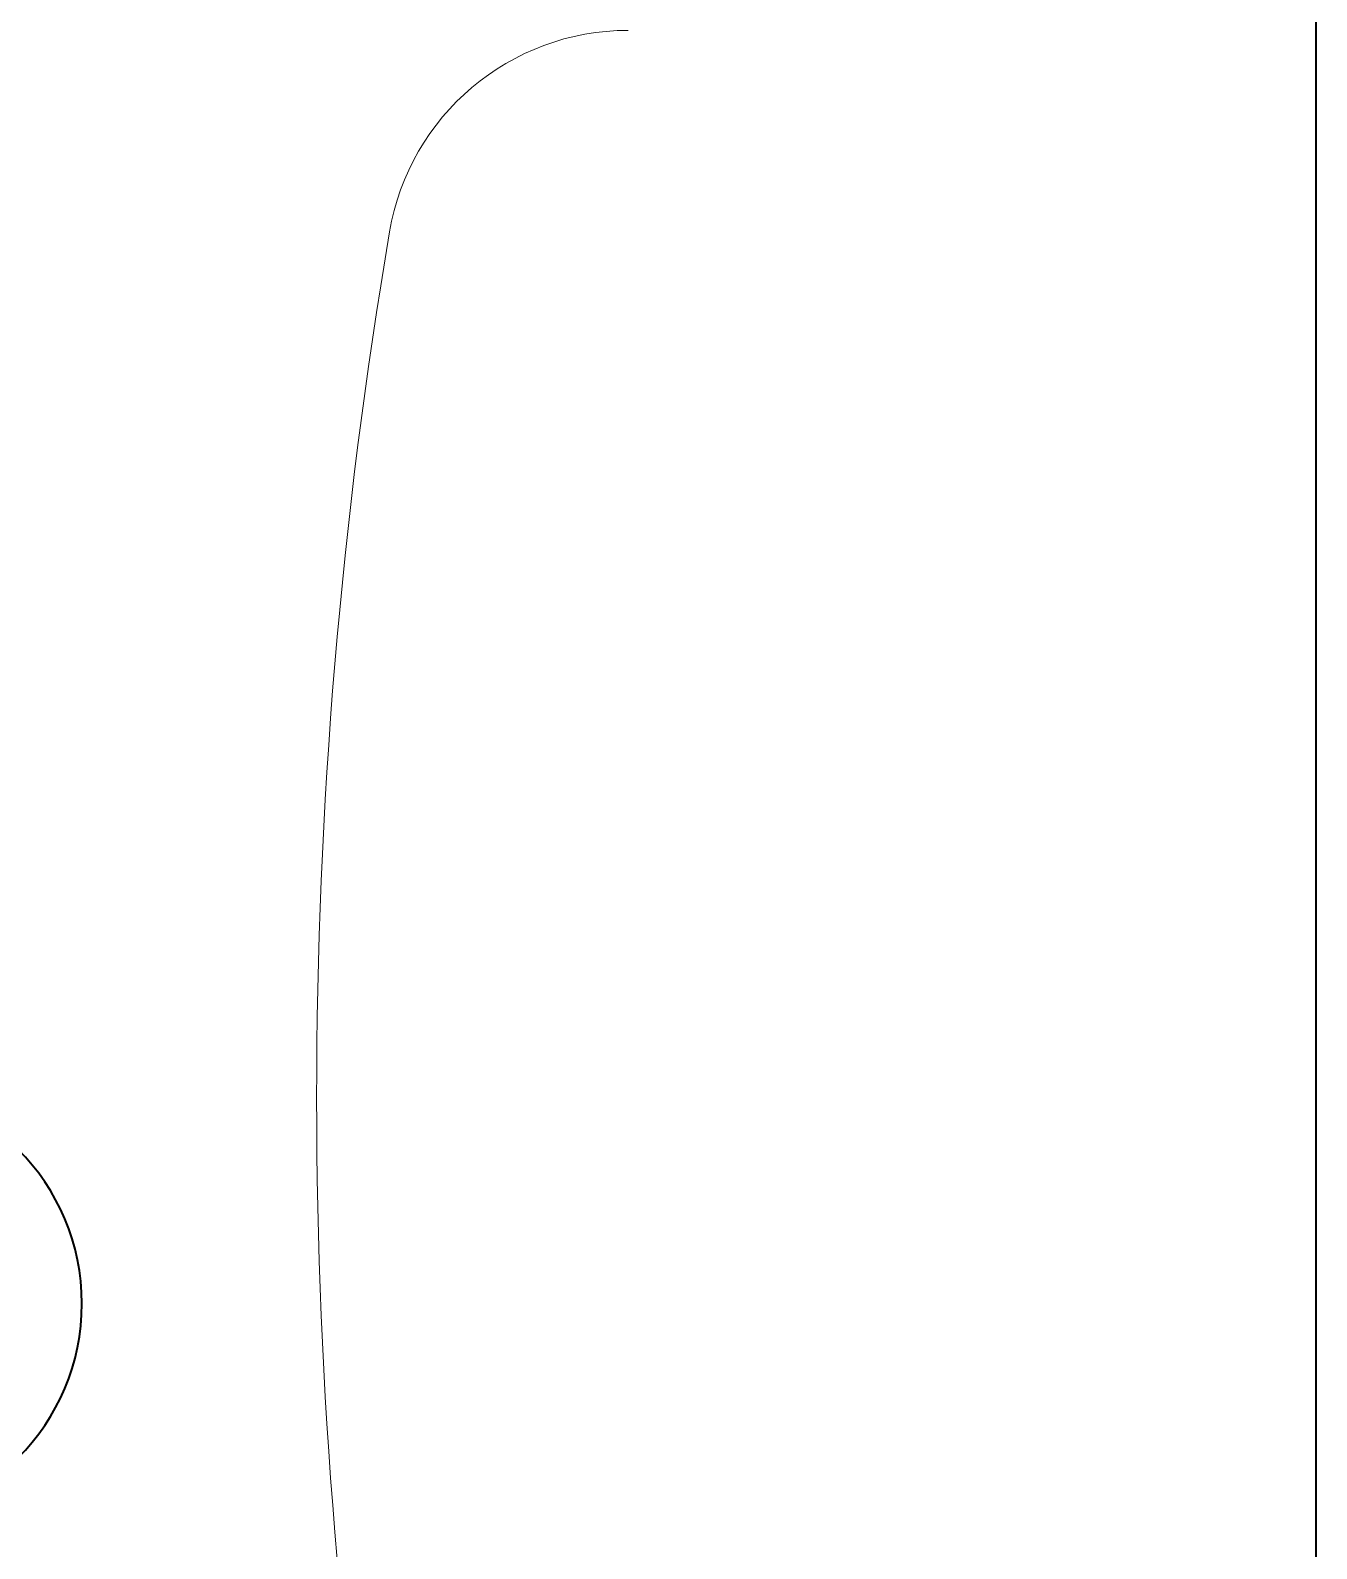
# Model space of a CAD drawing. Extents: x -12260 to 57327, y -29287 to 19916.
# Drawn here: x 32210.1 to 32476, y -11980.6 to -11666.9 of the extents above; entities that cross this region are included whole.
import ezdxf
from ezdxf.enums import TextEntityAlignment as Align

# ---------------------------------------------------------------- set-up
doc = ezdxf.new("R2010")
doc.units = 0
doc.header["$LTSCALE"] = 0.25
doc.linetypes.add('DASHDOT', pattern=[25.4, 12.7, -6.35, 0, -6.35])
doc.layers.add('01-First Floor$0$FALSE CEILING', color=251, linetype='Continuous')
for name, color, linetype, lineweight in [('01-First Floor$0$LOADING', 253, 'Continuous', 5), ('E-LITE-CIRC-NUMB', 6, 'Continuous', 25), ('E-LITE-CLNG', 150, 'Continuous', 35), ('E-LITE-CLNG-CNDT', 6, 'DASHDOT', 35), ('E-LITE-CTRL', 6, 'Continuous', 25), ('E-LITE-IDEN', 6, 'Continuous', 25)]:
    doc.layers.add(name, color=color, linetype=linetype, lineweight=lineweight)
doc.styles.add('DC_SIMPLEX', font='SIMPLEX.shx', dxfattribs={"width": 0.7})

# ---------------------------------------------------------------- blocks, each defined once
blk = doc.blocks.new('01-First Floor$0$GF21018-P')
at = {"color": 0}
for centre, radius, start, end in [((-0.0001, -0.52948), 1.06948, 80.36712, 99.63288), ((-0.1707, 0.47563), 0.05, 99.6329, 180)]:
    blk.add_arc(centre, radius, start, end, dxfattribs=at)
blk = doc.blocks.new('01-First Floor')
at = {"layer": '01-First Floor$0$FALSE CEILING', "linetype": 'Continuous'}
blk.add_line((32476, -12830), (32476, -8830), dxfattribs=at)
at = {"layer": '01-First Floor$0$LOADING', "extrusion": (7.77426e-06, 2.24021e-05, 1), "xscale": -1000, "yscale": 1000, "zscale": 1000, "rotation": 90.00141075505213}
blk.add_blockref('01-First Floor$0$GF21018-P', (32809.31, -11887.63, -0.13), dxfattribs=at)
blk = doc.blocks.new('*U16')
blk.add_lwpolyline([(-300, 300), (-300, -300), (300, -300), (300, 300)], close=True)
blk.add_circle((0, 0), 45)
at = {"layer": 'E-LITE-CIRC-NUMB', "style": 'DC_SIMPLEX', "width": 0.7, "flags": 8}
blk.add_attdef('CIRCUIT', text='', height=200, rotation=0, dxfattribs=at).set_placement((-473.9, 300), align=Align.RIGHT)
at = {"layer": 'E-LITE-CTRL', "style": 'DC_SIMPLEX', "width": 0.7, "flags": 8}
blk.add_attdef('CONTROL', (1118.9, -935), '', height=200, rotation=360, dxfattribs=at)
at = {"layer": 'E-LITE-IDEN', "style": 'DC_SIMPLEX', "width": 0.7, "flags": 8}
blk.add_attdef('TYPE', (460.41, 457.65), '', height=200, rotation=360, dxfattribs=at)

msp = doc.modelspace()

# ---------------------------------------------------------------- block references
at = {"layer": 'E-LITE-CLNG', "xscale": -1}
msp.add_blockref('*U16', (32175.8, -11930, -0.1), dxfattribs=at)
at = {"layer": 'E-LITE-CLNG-CNDT'}
msp.add_blockref('01-First Floor', (0, 0), dxfattribs=at)

doc.saveas('drawing.dxf')
